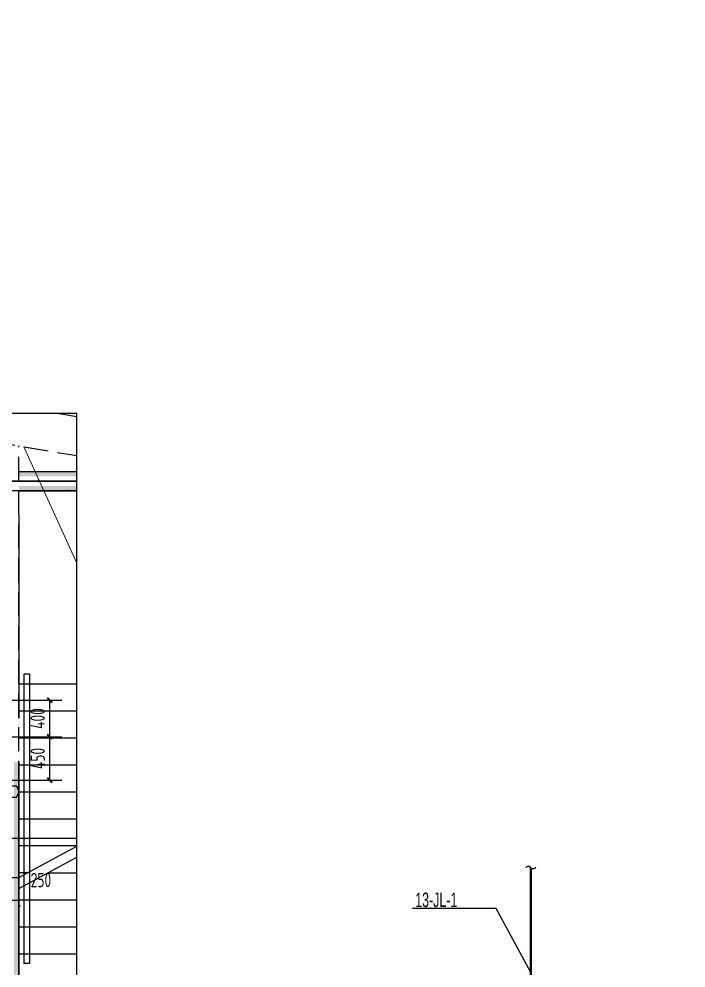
# Model space of a CAD drawing. Extents: x 175123 to 260190, y 15257 to 44959.
# Drawn here: x 241524 to 248432, y 35123 to 44959 of the extents above; entities that cross this region are included whole.
import ezdxf
from ezdxf.enums import TextEntityAlignment as Align
from ezdxf.xclip import XClip

# ---------------------------------------------------------------- set-up
doc = ezdxf.new("R2010")
doc.units = 0
doc.header["$LTSCALE"] = 1000
doc.header["$MEASUREMENT"] = 0
doc.header["$XCLIPFRAME"] = 2
for name, pattern in [('13#结构梁$0$DASH', [0.35, 0.25, -0.1]), ('13#结构梁$0$X-104 13#平面$0$DOTE', [2.42, 2, -0.2, 0.02, -0.2]), ('X-104 13#平面$0$DOTE', [2.42, 2, -0.2, 0.02, -0.2])]:
    doc.linetypes.add(name, pattern=pattern)
for name, color, linetype in [('13#结构梁$0$s-beam', 4, '13#结构梁$0$DASH'), ('13#结构梁$0$X-104 13#平面$0$A_AXIS-轴线', 36, '13#结构梁$0$X-104 13#平面$0$DOTE'), ('AXIS_TEXT', 7, 'Continuous'), ('DIM_给水', 3, 'Continuous'), ('EQUIP_给水', 7, 'Continuous'), ('PIPE-给水', 3, 'Continuous'), ('PUB_WALL', 9, 'Continuous'), ('TWT_DIM', 3, 'Continuous'), ('X-104 13#平面$0$A-E_电梯', 171, 'Continuous'), ('X-104 13#平面$0$A_AXIS-轴线', 36, 'X-104 13#平面$0$DOTE'), ('X-104 13#平面$1$05-填充_天正', 26, 'Continuous'), ('X-104 13#平面$1$A-E_栏杆', 232, 'Continuous'), ('X-104 13#平面$1$A_STR-砌块墙', 121, 'Continuous'), ('图层1', 7, 'Continuous')]:
    doc.layers.add(name, color=color, linetype=linetype)
doc.layers.add('13#结构梁$0$板洞边线', color=253, linetype='Continuous', lineweight=18)
doc.layers.add('X-104 13#平面$0$000套内', color=226, linetype='Continuous', lineweight=30, plot=False)
doc.layers.add('X-104 13#平面$0$DIM_MODI', color=6, linetype='Continuous', plot=False)
doc.styles.add('_TCH_DIM_T3', font='ROS1', dxfattribs={"width": 0.8, "bigfont": 'JD'})
doc.styles.add('_TWT_SERIAL', font='ros.shx', dxfattribs={"width": 0.8, "height": 3.5, "bigfont": 'jd.shx'})
doc.styles.add('COMPLEX', font='COMPLEX')
doc.styles.add('图签信息$0$华文细黑', font='STXIHEI.TTF', dxfattribs={"height": 10})
doc.dimstyles.new('_TWT_ARCH&&50', dxfattribs={"dimtxt": 148.75, "dimasz": 50, "dimexe": 125, "dimexo": 150, "dimgap": 50, "dimtad": 1, "dimdec": 0, "dimzin": 0, "dimdsep": 46, "dimtxsty": '_TCH_DIM_T3', "dimblk": 'ARCHTICK', "dimcen": 0.09, "dimclrt": 7, "dimazin": 2, "dimtfac": 1, "dimtdec": 0, "dimtix": 1, "dimtmove": 2, "dimatfit": 3, "dimfxl": 0, "dimtolj": 1, "dimtzin": 0, "dimarcsym": 0})
pattern_1 = [(0, (354, -366), (600, 1200), [0, -1200]), (0, (-348, -528), (600, 1200), [0, -1200]), (0, (42, -540), (600, 1200), [0, -1200]), (0, (468, -186), (600, 1200), [0, -1200]), (0, (-30, -600), (600, 1200), [0, -1200]), (0, (588, 570), (600, 1200), [0, -1200]), (0, (222, 474), (600, 1200), [0, -1200]), (0, (414, 324), (600, 1200), [0, -1200]), (0, (-564, 300), (600, 1200), [0, -1200]), (0, (24, 246), (600, 1200), [0, -1200]), (0, (-204, -60), (600, 1200), [0, -1200]), (0, (-192, -510), (600, 1200), [0, -1200]), (0, (258, -558), (600, 1200), [0, -1200]), (0, (588, -30), (600, 1200), [0, -1200]), (0, (-534, -216), (600, 1200), [0, -1200]), (0, (-432, -12), (600, 1200), [0, -1200]), (0, (36, -96), (600, 1200), [0, -1200]), (0, (-132, -270), (600, 1200), [0, -1200]), (0, (-228, 126), (600, 1200), [0, -1200]), (0, (-78, 576), (600, 1200), [0, -1200]), (0, (-486, -468), (600, 1200), [0, -1200]), (0, (174, 330), (600, 1200), [0, -1200]), (0, (-384, 348), (600, 1200), [0, -1200]), (0, (-480, 504), (600, 1200), [0, -1200]), (130.601294, (514.286, 194.286), (-2999.999967, 3600.000016), [52.683, -22074.222]), (18.43495, (428.57, 217.14), (3000, 1200), [54.21, -7535.256]), (90, (428.6, 165.7), (600, 1200), [51.429, -2348.571]), (161.56505, (480, 148.57), (-3000, 1199.9999), [54.21, -7535.256]), (53.1301, (480, 148.57), (600, 1200), [57.143, -5942.857]), (135, (525.7, -462.86), (-600, 1200), [48.487, -3345.625]), (45, (457.14, -462.86), (600, 1200), [48.487, -3345.625]), (135, (491.43, -497.14), (-600, 1200), [48.487, -3345.625]), (45, (491.43, -497.14), (600, 1200), [48.487, -3345.625]), (116.565, (-51.4, 342.9), (-0.0001, 2400), [63.888, -1277.753]), (180, (-80, 400), (-600, 1200), [68.571, -1131.428]), (63.435, (-177.1, 342.9), (5e-06, 2400), [63.888, -1277.753]), (116.565, (-148.6, 285.7), (-0.0001, 2400), [63.888, -1277.753]), (0, (-148.6, 285.7), (600, 1200), [68.571, -1131.428]), (63.435, (-80, 285.7), (5e-06, 2400), [63.888, -1277.753]), (107.10273, (400, -62.857), (-1799.999931, 6000.00001), [77.723, -32565.805]), (143.97263, (377.14, 11.43), (-11399.999855, 8399.99999), [77.723, -16244.04]), (180, (314.3, 57.1), (-600, 1200), [74.286, -1125.714]), (36.02737, (177.14, 11.43), (11399.999916, 8399.99991), [77.723, -16244.04]), (71.56505, (154.29, -57.14), (1800, 6000), [72.28, -7517.186]), (107.10273, (177.143, -131.43), (-1799.999931, 6000.00001), [77.723, -32565.805]), (143.97263, (240, -177.14), (-11399.999855, 8399.99999), [77.723, -16244.04]), (0, (240, -177.1), (600, 1200), [74.286, -1125.714]), (36.02737, (314.29, -177.14), (11399.999916, 8399.99991), [77.723, -16244.04]), (71.56505, (377.14, -131.43), (1800, 6000), [72.28, -7517.186]), (150.25512, (411.43, 497.14), (-1800, 1199.99999), [46.07, -9628.639]), (90, (371.4, 474.3), (600, 1200), [45.714, -2354.285]), (29.74488, (371.43, 474.29), (1800, 1200), [46.07, -9628.639]), (116.565, (131.4, -354.3), (-0.0001, 2400), [63.888, -1277.753]), (168.69007, (102.86, -297.14), (-5400, 1199.99997), [58.275, -12179.371]), (41.185925, (0, -325.714), (14999.99991, 13199.999885), [60.744, -25451.604]), (90, (0, -382.86), (600, 1200), [57.143, -2342.857]), (138.814074, (45.714, -422.857), (-14999.999733, 13200.000084), [60.744, -25451.604]), (16.699244, (45.714, -422.857), (19799.99985, 5999.999937), [59.659, -24997.075]), (60.945396, (102.86, -405.714), (600, 1199.99999), [58.832, -24650.679]), (109.983106, (-371.43, 148.57), (-3000.00001, 8399.999978), [66.884, -28024.395]), (155.556045, (-394.286, 211.43), (-7800.00003, 3599.999925), [69.046, -28930.263]), (24.443955, (-520, 211.43), (7800.000004, 3599.999983), [69.046, -28930.263]), (70.016893, (-542.857, 148.57), (3000.00001, 8399.99998), [66.884, -28024.395]), (109.983106, (-520, 85.714), (-3000.00001, 8399.999978), [66.884, -28024.395]), (160.01689, (-457.14, 62.86), (-3000, 1199.99995), [66.884, -13978.755]), (19.98311, (-457.14, 62.86), (2999.99998, 1200), [66.884, -13978.755]), (70.016893, (-394.286, 85.714), (3000.00001, 8399.99998), [66.884, -28024.395]), (122.00538, (74.29, 40), (-600.00008, 1199.99994), [53.908, -11266.868]), (18.43495, (-5.71, 68.57), (3000, 1200), [54.21, -7535.256]), (90, (-5.7, 17.14), (600, 1200), [51.429, -2348.571]), (161.56505, (45.71, 0), (-3000, 1199.9999), [54.21, -7535.256]), (54.46232, (45.714, 0), (4199.999994, 5999.99999), [49.156, -20596.423]), (116.565, (-274.3, -251.4), (-0.0001, 2400), [63.888, -1277.753]), (180, (-302.9, -194.3), (-600, 1200), [62.857, -1137.143]), (59.03624, (-400, -251.43), (600, 1199.99999), [66.64, -13927.644]), (120.96376, (-365.71, -308.57), (-600.00008, 1199.99994), [66.64, -13927.644]), (0, (-365.7, -308.6), (600, 1200), [62.857, -1137.143]), (63.435, (-302.9, -308.6), (5e-06, 2400), [63.888, -1277.753])]

# ---------------------------------------------------------------- blocks, each defined once
blk = doc.blocks.new('X-104 13#平面')
at = {"layer": 'PUB_WALL'}
for points in [[(53500, 80600), (53500, 80550), (55600, 80550), (55550, 80600)], [(53500, 80450), (53500, 80400), (55650, 80400), (55650, 80450)], [(53500, 77590), (53450, 77590), (53450, 77300), (53500, 77300)], [(53450, 74730), (53500, 74730), (53500, 77300), (53450, 77300)]]:
    blk.add_hatch(color=0, dxfattribs=at).paths.add_polyline_path(points)
at = {"layer": 'X-104 13#平面$1$05-填充_天正'}
h = blk.add_hatch(dxfattribs=at)
h.set_pattern_fill('加气混凝土', color=0, scale=100, style=0)
h.set_pattern_definition(pattern_1)
h.paths.add_polyline_path([(53500, 80600), (53500, 80400), (55650, 80400), (55650, 80533.3), (55600, 80550), (55550, 80600)])
h = blk.add_hatch(dxfattribs=at)
h.set_pattern_fill('加气混凝土', color=0, scale=100, style=0)
h.set_pattern_definition(pattern_1)
h.paths.add_polyline_path([(53500, 77590), (53300, 77590), (53300, 77400), (53350, 77350), (53366.7, 77300), (53500, 77300)])
h = blk.add_hatch(dxfattribs=at)
h.set_pattern_fill('加气混凝土', color=0, scale=100, style=0)
h.set_pattern_definition(pattern_1)
h.paths.add_polyline_path([(53300, 74730), (53500, 74730), (53500, 77300), (53366.7, 77300), (53350, 77250), (53300, 77200)])
at = {"layer": '13#结构梁$0$s-beam', "color": 0}
for p, q in [((49011.6, 82017.5), (57300, 80636.1)), ((48800, 81647.2), (57300, 80230.6)), ((53500, 71400), (53500, 80863.9))]:
    blk.add_line(p, q, dxfattribs=at)
at = {"layer": '13#结构梁$0$X-104 13#平面$0$A_AXIS-轴线', "color": 0, "linetype": '13#结构梁$0$X-104 13#平面$0$DOTE'}
blk.add_line((60408.4, 80400), (-2925, 80400), dxfattribs=at)
at = {"layer": '13#结构梁$0$板洞边线', "color": 0}
for p, q in [((57306.2, 72599.9), (53550.9, 80855.6)), ((53550.9, 72599.9), (57300.9, 80230.3))]:
    blk.add_line(p, q, dxfattribs=at)
at = {"layer": 'X-104 13#平面$0$000套内', "color": 0}
blk.add_lwpolyline([(4100, 77750), (4100, 68700), (-750, 68700), (-750, 59850), (21950, 59850), (21950, 61450), (58250, 61450), (58250, 71300), (48400, 71300), (48400, 73450), (53400, 73450), (53400, 80500), (58250, 80500), (58250, 81290.1), (53289, 85452.6), (37950, 76613.3), (37950, 72450), (12454.9, 72450), (4447.4, 77750)], close=True, dxfattribs=at)
at = {"layer": 'X-104 13#平面$0$A-E_电梯', "color": 0}
for p, q in [((53500, 78400), (55450, 78400)), ((53500, 78120), (55450, 78120)), ((53500, 77840), (55450, 77840)), ((53500, 77560), (55450, 77560)), ((53500, 76090.8), (53500, 77540)), ((53500, 77280), (55148.2, 77280)), ((53500, 77000), (54629.2, 77000)), ((53500, 76390.8), (54384, 76867.7)), ((53500, 76277.2), (54407.9, 76767)), ((54110.2, 76720), (53500, 76720)), ((53591.2, 76440), (53500, 76440)), ((53801.8, 76440), (55450, 76440)), ((53500, 76160), (55450, 76160)), ((53500, 76100), (53517, 76100)), ((53500, 75300), (53500, 75977.2)), ((53500, 75880), (55450, 75880)), ((53500, 75600), (55450, 75600))]:
    blk.add_line(p, q, dxfattribs=at)
at = {"layer": 'X-104 13#平面$0$A_AXIS-轴线', "color": 0, "linetype": 'X-104 13#平面$0$DOTE'}
for p, q in [((60408.4, 80400), (-2925, 80400)), ((39500, 76800), (60408.4, 76800))]:
    blk.add_line(p, q, dxfattribs=at)
at = {"layer": 'X-104 13#平面$0$DIM_MODI', "color": 0}
blk.add_lwpolyline([(53002.9, 83641.1, 0, 150, 0.5), (53751.2, 83141, 0, 150, 0.5), (54748.9, 82474.2, 0, 150, 0.5), (55372.5, 82057.5, 0, 150, 0.5), (56245.5, 81474.1, 0, 150, 0.5), (56993.7, 80974, 0, 150, 0.5), (57534.2, 80612.8, 0, 150, 0.5), (58531.9, 79946.1, 0, 150, 0.5), (58765, 79790.3, 0, 150, 0.5), (59136.9, 80498.6, 0, 150, 0.5), (59625, 81428.2, 0, 150, 0.5), (60010.8, 82163, 0, 150, 0.5), (59400.1, 82598.4, 0, 150, 0.5), (58911.5, 82946.6, 0, 150, 0.5), (58137.9, 83498.1, 0, 150, 0.5), (57608.6, 83875.4, 0, 150, 0.5), (56957.2, 84339.7, 0, 150, 0.5), (56183.6, 84891.1, 0, 150, 0.5), (55410, 85442.6, 0, 150, 0.5)], format="xyseb", dxfattribs=at)
at = {"layer": 'X-104 13#平面$1$A-E_栏杆', "color": 0}
for p, q in [((53550, 78500), (53550, 75500)), ((53610, 78500), (53550, 78500)), ((53610, 78500), (53610, 75500)), ((53610, 75500), (53550, 75500))]:
    blk.add_line(p, q, dxfattribs=at)
at = {"layer": 'X-104 13#平面$1$A_STR-砌块墙', "color": 0}
for p, q in [((53500, 80600), (55550, 80600)), ((53500, 80400), (55650, 80400)), ((53500, 80150), (53500, 78040)), ((53500, 77590), (53500, 77300)), ((53500, 77300), (53500, 74730))]:
    blk.add_line(p, q, dxfattribs=at)
at = {"color": 0, "style": '图签信息$0$华文细黑'}
for p in [(72170.3, 105564.8), (72170.3, 43164.8), (72170.3, -19235.2)]:
    blk.add_attdef('200X', text='', height=100, dxfattribs=at).set_placement(p, align=Align.BOTTOM_RIGHT)
at = {"layer": 'AXIS_TEXT', "color": 0, "style": 'COMPLEX', "width": 1.041667}
for p, p2 in [((-400, 156296.3), (0, 156296.3)), ((7800, 156296.3), (8200, 156296.3)), ((12300, 156296.3), (12700, 156296.3)), ((21300, 156296.3), (21700, 156296.3)), ((30300, 156296.3), (30700, 156296.3)), ((39300, 156296.3), (39700, 156296.3)), ((48300, 156296.3), (48700, 156296.3)), ((57300, 156296.3), (57700, 156296.3)), ((-7525, 142576), (-7125, 142576)), ((64743.5, 142576), (65143.5, 142576)), ((-7525, 139476), (-7125, 139476)), ((64743.5, 138976), (65143.5, 138976)), ((-7525, 133576), (-7125, 133576)), ((64743.5, 133576), (65143.5, 133576)), ((-7525, 124576), (-7125, 124576)), ((64743.5, 124576), (65143.5, 124576)), ((-400, 112775), (0, 112775)), ((7800, 112775), (8200, 112775)), ((12300, 112775), (12700, 112775)), ((21300, 112775), (21700, 112775)), ((30300, 112775), (30700, 112775)), ((39300, 112775), (39700, 112775)), ((48300, 112775), (48700, 112775)), ((57300, 112775), (57700, 112775)), ((-400, 89896.3), (0, 89896.3)), ((7800, 89896.3), (8200, 89896.3)), ((12300, 89896.3), (12700, 89896.3)), ((21300, 89896.3), (21700, 89896.3)), ((30300, 89896.3), (30700, 89896.3)), ((39300, 89896.3), (39700, 89896.3)), ((48300, 89896.3), (48700, 89896.3)), ((57300, 89896.3), (57700, 89896.3)), ((-7525, 80176), (-7125, 80176)), ((64743.5, 80176), (65143.5, 80176)), ((-7525, 77076), (-7125, 77076)), ((64743.5, 76576), (65143.5, 76576)), ((-7525, 71176), (-7125, 71176)), ((64743.5, 71176), (65143.5, 71176)), ((-7525, 62176), (-7125, 62176)), ((64743.5, 62176), (65143.5, 62176)), ((-400, 50375), (0, 50375)), ((7800, 50375), (8200, 50375)), ((12300, 50375), (12700, 50375)), ((21300, 50375), (21700, 50375)), ((30300, 50375), (30700, 50375)), ((39300, 50375), (39700, 50375)), ((48300, 50375), (48700, 50375)), ((57300, 50375), (57700, 50375)), ((-400, 27496.3), (0, 27496.3)), ((7800, 27496.3), (8200, 27496.3)), ((12300, 27496.3), (12700, 27496.3)), ((21300, 27496.3), (21700, 27496.3)), ((30300, 27496.3), (30700, 27496.3)), ((39300, 27496.3), (39700, 27496.3)), ((48300, 27496.3), (48700, 27496.3)), ((57300, 27496.3), (57700, 27496.3)), ((-7525, 17776), (-7125, 17776)), ((64743.5, 17776), (65143.5, 17776)), ((-7525, 14676), (-7125, 14676)), ((64743.5, 14176), (65143.5, 14176)), ((-7525, 8776), (-7125, 8776)), ((64743.5, 8776), (65143.5, 8776)), ((-7525, -224), (-7125, -224)), ((64743.5, -224), (65143.5, -224)), ((-400, -12025), (0, -12025)), ((7800, -12025), (8200, -12025)), ((12300, -12025), (12700, -12025)), ((21300, -12025), (21700, -12025)), ((30300, -12025), (30700, -12025)), ((39300, -12025), (39700, -12025)), ((48300, -12025), (48700, -12025)), ((57300, -12025), (57700, -12025))]:
    blk.add_attdef('A', text='', height=448, dxfattribs=at).set_placement(p, p2, align=Align.FIT)
blk = doc.blocks.new('_ArchTick')
at = {"color": 0, "linetype": 'ByBlock', "const_width": 0.4}
blk.add_lwpolyline([(-0.5, -0.5), (0.5, 0.5)], dxfattribs=at)
blk = doc.blocks.new('*D358')
at = {"layer": 'Defpoints', "color": 0}
for p in [(241073.4, 36230.3), (241323.7, 36230.3), (241323.7, 35897.6)]:
    blk.add_point(p, dxfattribs=at)
at = {"layer": 'TWT_DIM', "color": 0, "lineweight": -2}
for p, q in [((241073.4, 36080.3), (241073.4, 35772.6)), ((241323.7, 36080.3), (241323.7, 35772.6)), ((241073.4, 35897.6), (241323.7, 35897.6))]:
    blk.add_line(p, q, dxfattribs=at)
at = {"layer": 'TWT_DIM', "color": 0, "lineweight": -2, "xscale": 50, "yscale": 50, "zscale": 50, "rotation": 180}
blk.add_blockref('_ArchTick', (241073.4, 35897.6), dxfattribs=at)
at = {"layer": 'TWT_DIM', "color": 0, "lineweight": -2, "xscale": 50, "yscale": 50, "zscale": 50}
blk.add_blockref('_ArchTick', (241323.7, 35897.6), dxfattribs=at)
at = {"layer": 'TWT_DIM', "color": 7, "insert": (241750.9, 36035.1), "char_height": 148.75, "attachment_point": 5, "style": '_TCH_DIM_T3'}
blk.add_mtext('\\A1;250', dxfattribs=at)
blk = doc.blocks.new('$TwtSys$00000132')
at = {"elevation": 0}
blk.add_lwpolyline([(7, -101, -0.575183), (0, 0, 0.604745), (-11, 101, 16.924828)], format="xyb", dxfattribs=at)
blk = doc.blocks.new('*D362')
at = {"layer": 'Defpoints', "color": 0}
for p in [(240583.7, 37898.5), (241841.8, 37898.5), (240583.7, 37520.3)]:
    blk.add_point(p, dxfattribs=at)
at = {"layer": 'TWT_DIM', "color": 0, "lineweight": -2}
for p, q in [((240733.7, 37898.5), (241966.8, 37898.5)), ((241841.8, 37520.3), (241841.8, 37898.5)), ((240733.7, 37520.3), (241966.8, 37520.3))]:
    blk.add_line(p, q, dxfattribs=at)
at = {"layer": 'TWT_DIM', "color": 0, "lineweight": -2, "xscale": 50, "yscale": 50, "zscale": 50}
for p, rotation in [((241841.8, 37898.5), 90), ((241841.8, 37520.3), 270)]:
    blk.add_blockref('_ArchTick', p, dxfattribs=dict(at, rotation=rotation))
at = {"layer": 'TWT_DIM', "color": 7, "insert": (241717.5, 37709.4), "char_height": 148.75, "attachment_point": 5, "rotation": 90, "style": '_TCH_DIM_T3'}
blk.add_mtext('\\A1;400', dxfattribs=at)
blk = doc.blocks.new('*D363')
at = {"layer": 'Defpoints', "color": 0}
for p in [(240583.7, 37520.3), (241841.8, 37520.3), (240583.7, 37070.3)]:
    blk.add_point(p, dxfattribs=at)
at = {"layer": 'TWT_DIM', "color": 0, "lineweight": -2}
for p, q in [((240733.7, 37520.3), (241966.8, 37520.3)), ((241841.8, 37070.3), (241841.8, 37520.3)), ((240733.7, 37070.3), (241966.8, 37070.3))]:
    blk.add_line(p, q, dxfattribs=at)
at = {"layer": 'TWT_DIM', "color": 0, "lineweight": -2, "xscale": 50, "yscale": 50, "zscale": 50}
for p, rotation in [((241841.8, 37520.3), 90), ((241841.8, 37070.3), 270)]:
    blk.add_blockref('_ArchTick', p, dxfattribs=dict(at, rotation=rotation))
at = {"layer": 'TWT_DIM', "color": 7, "insert": (241717.5, 37295.3), "char_height": 148.75, "attachment_point": 5, "rotation": 90, "style": '_TCH_DIM_T3'}
blk.add_mtext('\\A1;450', dxfattribs=at)

msp = doc.modelspace()

# ---------------------------------------------------------------- linework, layer by layer
at = {"layer": 'DIM_给水'}
for p, q in [((246465.4, 35739.9, 0), (245597.9, 35739.9, 0)), ((246824.6, 35076.9, 0), (246465.4, 35739.9, 0))]:
    msp.add_line(p, q, dxfattribs=at)
at = {"layer": 'PIPE-给水', "linetype": 'Continuous', "ltscale": 0.5, "const_width": 25}
msp.add_lwpolyline([(246824.6, 34480), (246824.6, 36163.9)], dxfattribs=at)

# ---------------------------------------------------------------- block references
at = {"layer": 'EQUIP_给水', "xscale": 0.5, "yscale": 0.5, "zscale": 0.5, "rotation": 90}
msp.add_blockref('$TwtSys$00000132', (246824.6, 36163.9), dxfattribs=at)
at = {"layer": '图层1', "color": 251}
ref = msp.add_blockref('X-104 13#平面', (188023.7, -40329.7), dxfattribs=at)
XClip(ref).set_block_clipping_path([(47300.0000000066, 70599.9999999998), (54100.0000000072, 81199.9999999998)])

# ---------------------------------------------------------------- texts
at = {"layer": 'DIM_给水', "color": 7, "style": '_TWT_SERIAL', "width": 0.64}
msp.add_text('13-JL-1', height=150, dxfattribs=at).set_placement((245627.9, 35754.9, 0))

# ---------------------------------------------------------------- dimensions: what is measured, and where the dimension line sits
at = {"layer": 'TWT_DIM'}
for p1, p2, text, picture, middle in [((240583.7, 37520.3), (240583.7, 37898.5), '400', '*D362', (241717.5, 37709.4)), ((240583.7, 37070.3), (240583.7, 37520.3), '450', '*D363', (241717.5, 37295.3))]:
    dim = msp.add_aligned_dim(p1=p1, p2=p2, distance=-1258.1, text=text, dimstyle='_TWT_ARCH&&50', dxfattribs=at)
    dim.commit()
    dim.dimension.update_dxf_attribs({"geometry": picture, "text_midpoint": middle})
dim = msp.add_linear_dim(base=(241323.7, 35897.6), p1=(241073.4, 36230.3), p2=(241323.7, 36230.3), angle=0, text='250', dimstyle='_TWT_ARCH&&50', dxfattribs=at)
dim.commit()
dim.dimension.update_dxf_attribs({"geometry": '*D358', "text_midpoint": (241750.9, 36035.1), "dimtype": 161})

doc.saveas('drawing.dxf')
